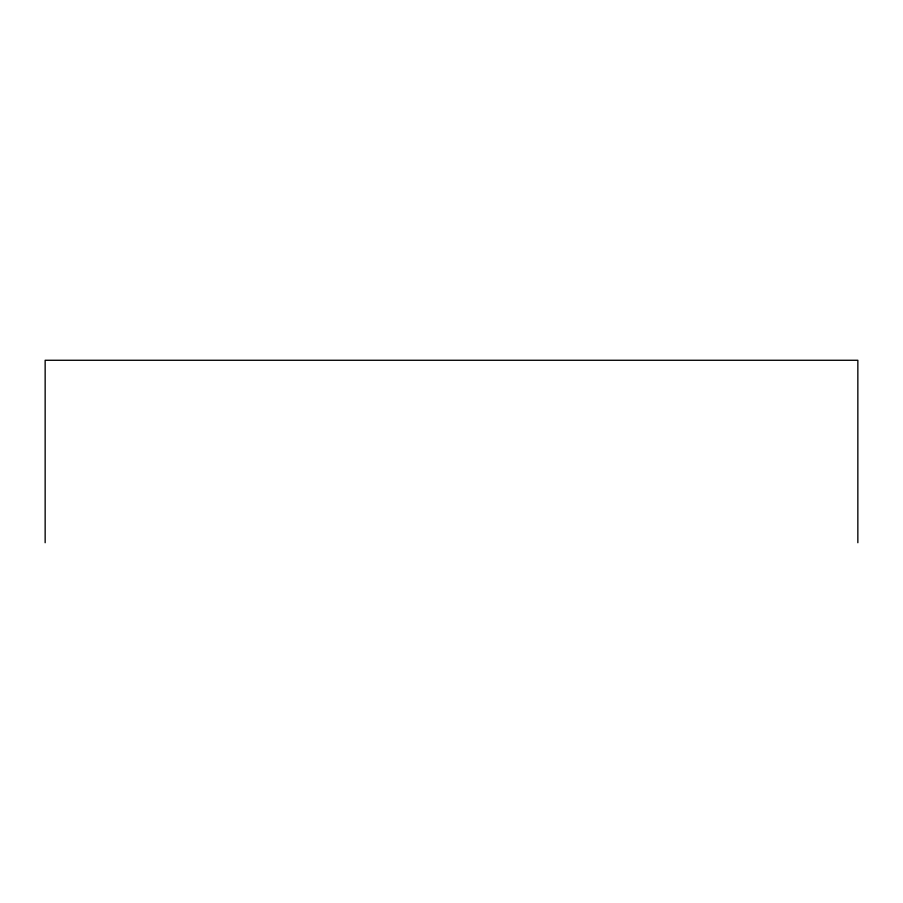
<?xml version="1.0" encoding="UTF-8"?>
<svg xmlns="http://www.w3.org/2000/svg" width="903" height="903" viewBox="0 0 903 903"><rect width="100%" height="100%" fill="white"/><g stroke="black" fill="none" stroke-linecap="round" stroke-linejoin="round"><path stroke-width="1.35" d="M857.85 542.726L857.85 360.274L45.15 360.274L45.15 542.726"/></g></svg>
